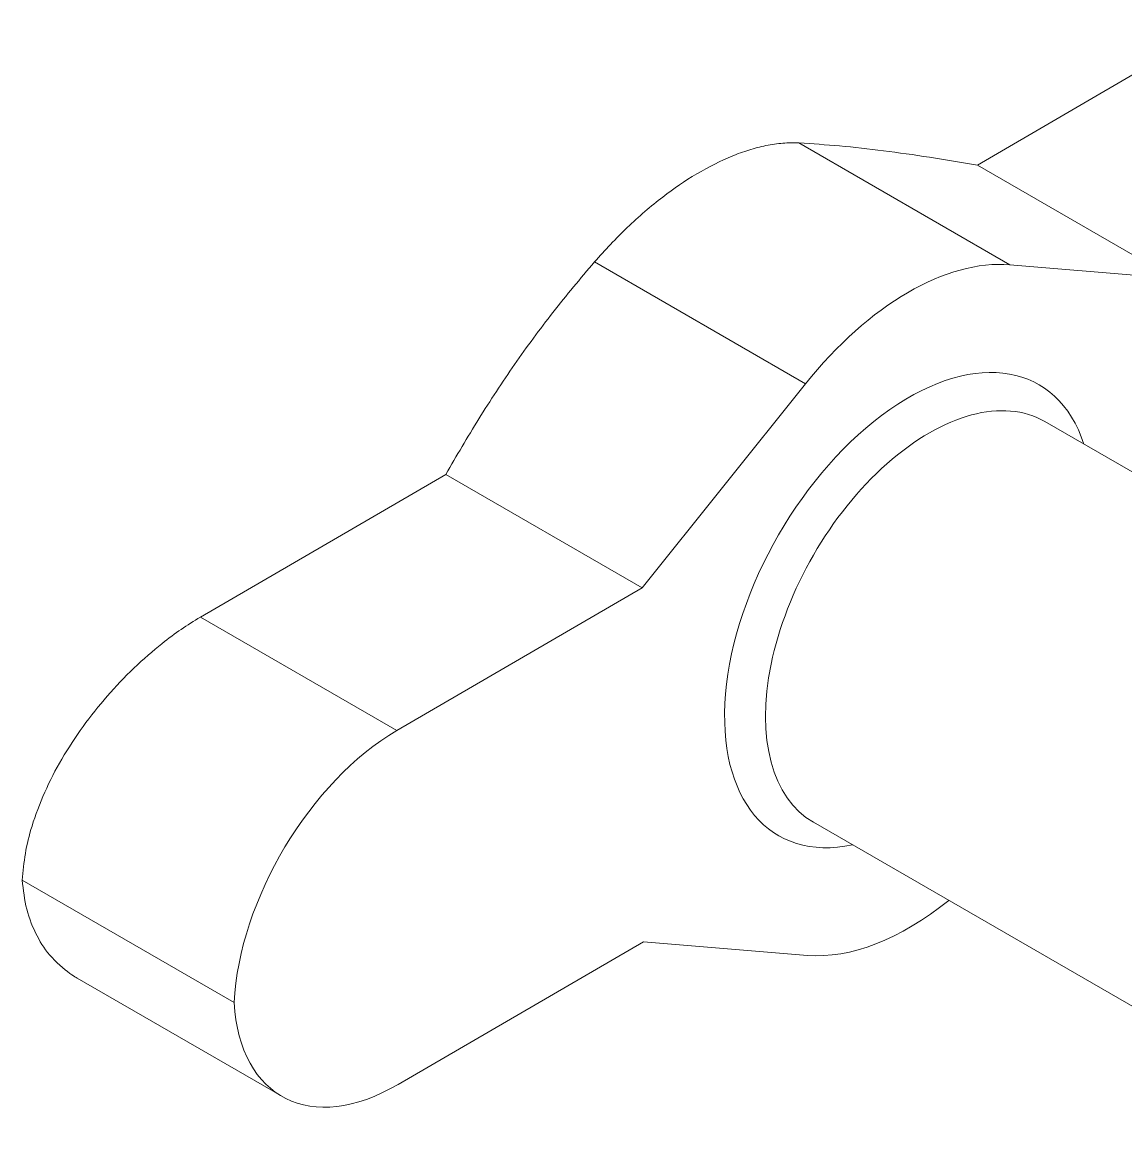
# Model space of a CAD drawing. Header units: millimetres. Extents: x -15 to 313, y -16 to 261.
# Drawn here: x 160.27 to 198.43, y 88.25 to 126.71 of the extents above; entities that cross this region are included whole.
import ezdxf

# ---------------------------------------------------------------- set-up
doc = ezdxf.new("R2010")
doc.units = ezdxf.units.MM
doc.header["$LTSCALE"] = 12.7
doc.layers.add('Visible', color=7, linetype='Continuous', lineweight=40)

msp = doc.modelspace()

# ---------------------------------------------------------------- linework, layer by layer
at = {"layer": 'Visible', "lineweight": 5}
for p, q in [((201.788, 126.709), (193.303, 121.774)), ((187.131, 122.538), (194.428, 118.325)), ((193.303, 121.774), (200.097, 117.851)), ((187.357, 114.212), (180.06, 118.425)), ((200.097, 117.851), (194.428, 118.325)), ((187.357, 114.212), (181.712, 107.158)), ((209.067, 105.151), (195.632, 112.908)), ((166.433, 106.145), (174.918, 111.08)), ((174.918, 111.08), (181.712, 107.158)), ((173.227, 102.222), (181.712, 107.158)), ((166.433, 106.145), (173.227, 102.222)), ((187.632, 99.051), (201.067, 91.295)), ((160.273, 97.052), (167.601, 92.822)), ((173.267, 89.989), (181.752, 94.924)), ((181.752, 94.924), (187.421, 94.45)), ((162.178, 93.661), (169.246, 89.58))]:
    msp.add_line(p, q, dxfattribs=at)
for centre, major_axis, start_param, end_param in [((190.915, 109.211), (5, 8.66), 0.265524, 1.312722), ((191.632, 105.979), (4, 6.928), 0, 3.141593), ((173.248, 95.703), (4, 6.928), 0.789123, 2.298074), ((190.934, 103.565), (5, 8.66), 3.407117, 4.122865), ((173.246, 96.508), (4, 6.928), 2.421765, 3.930716)]:
    msp.add_ellipse(centre, major_axis=major_axis, ratio=0.57735, start_param=start_param, end_param=end_param, dxfattribs=at)
at = {"layer": 'Visible', "lineweight": 5, "extrusion": (0, 0, -1)}
msp.add_ellipse((190.924, 106.388), major_axis=(-4.5, -7.794), ratio=0.57735, start_param=5.807303, end_param=9.90066, dxfattribs=at)
at = {"layer": 'Visible', "lineweight": 5}
for points, knots in [([(180.06, 118.425), (180.429, 118.829), (181.163, 119.634), (182.407, 120.687), (183.538, 121.475), (184.765, 122.081), (185.38, 122.294), (185.989, 122.456), (186.573, 122.544), (186.947, 122.54), (187.131, 122.538)], [0, 0, 0, 0, 0.160272, 0.319033, 0.468035, 0.61251, 0.713187, 0.810808, 0.906931, 1, 1, 1, 1]), ([(193.303, 121.774), (192.747, 121.867), (191.647, 122.05), (190.063, 122.271), (188.545, 122.444), (187.596, 122.507), (187.131, 122.538)], [0, 0, 0, 0, 0.260173, 0.514121, 0.761724, 1, 1, 1, 1]), ([(180.06, 118.425), (179.575, 117.848), (178.606, 116.697), (177.285, 114.889), (176.043, 113.009), (175.293, 111.722), (174.918, 111.08)], [0, 0, 0, 0, 0.250716, 0.500369, 0.750724, 1, 1, 1, 1]), ([(160.273, 97.052), (160.302, 97.362), (160.36, 97.989), (160.594, 98.937), (161.033, 100.113), (161.625, 101.251), (162.361, 102.375), (163.202, 103.429), (164.104, 104.381), (165.081, 105.228), (165.751, 105.724), (166.208, 106.006), (166.433, 106.145)], [0, 0, 0, 0, 0.090884, 0.183866, 0.289154, 0.396341, 0.505471, 0.614761, 0.723637, 0.830367, 0.916378, 1, 1, 1, 1]), ([(162.178, 93.661), (162.124, 93.691), (161.963, 93.78), (161.238, 94.373), (160.767, 95.102), (160.384, 96.041), (160.31, 96.713), (160.273, 97.052)], [0, 0, 0, 0, 0.108317, 0.324894, 0.542805, 0.769715, 1, 1, 1, 1])]:
    msp.add_open_spline(points, degree=3, knots=knots, dxfattribs=at)

doc.saveas('drawing.dxf')
